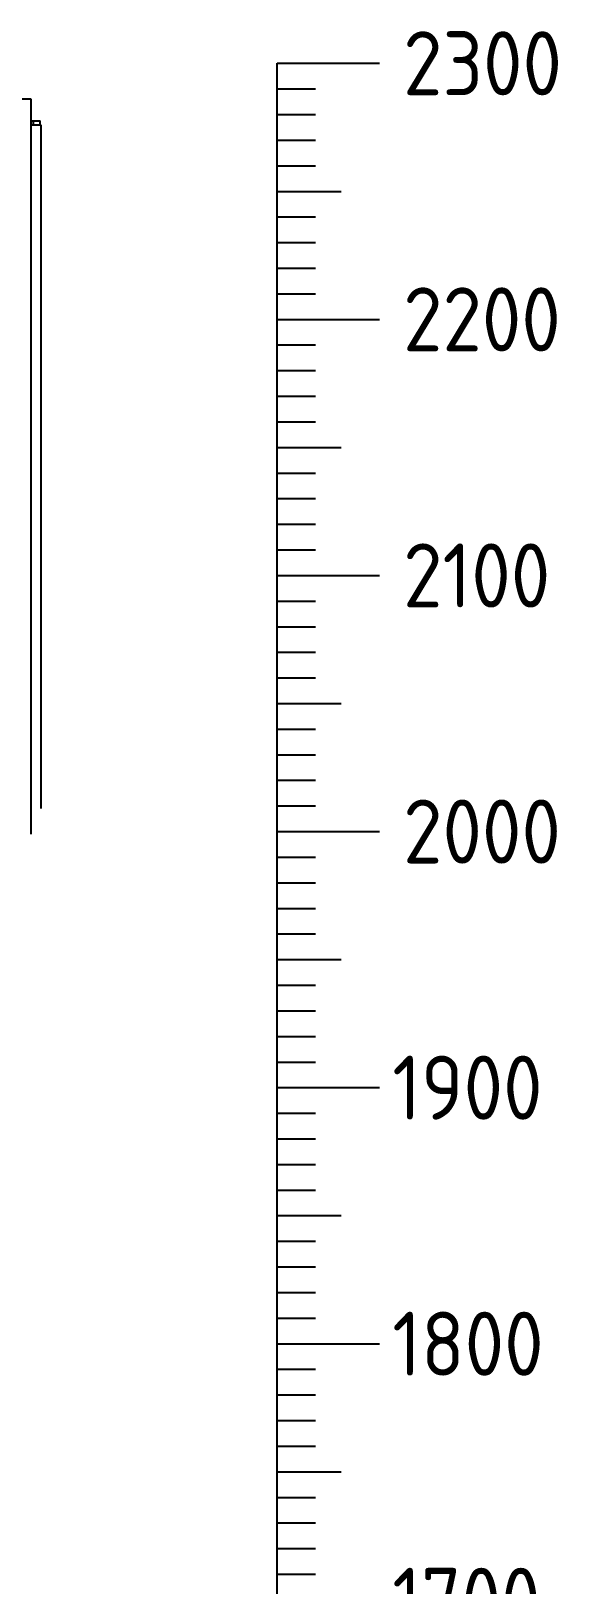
# Model space of a CAD drawing. Header units: millimetres. Extents: x 37984 to 70752, y 14140 to 37584.
# Drawn here: x 46232 to 46438, y 24475 to 25081 of the extents above; entities that cross this region are included whole.
import ezdxf
from ezdxf.enums import TextEntityAlignment as Align

# ---------------------------------------------------------------- set-up
doc = ezdxf.new("R2010")
doc.units = ezdxf.units.MM
doc.layers.add('000-PI-ORMAR', color=2, linetype='Continuous')
doc.styles.add('PI0', font='isocpeur.ttf', dxfattribs={"width": 0.9})

# ---------------------------------------------------------------- blocks, each defined once
blk = doc.blocks.new('skala_2300')
for p, q in [((0, 1400), (0, 2300)), ((0, 2300), (40, 2300)), ((0, 2290), (15, 2290)), ((0, 2280), (15, 2280)), ((0, 2270), (15, 2270)), ((0, 2260), (15, 2260)), ((0, 2250), (25, 2250)), ((0, 2240), (15, 2240)), ((0, 2230), (15, 2230)), ((0, 2220), (15, 2220)), ((0, 2210), (15, 2210)), ((0, 2200), (40, 2200)), ((0, 2190), (15, 2190)), ((0, 2180), (15, 2180)), ((0, 2170), (15, 2170)), ((0, 2160), (15, 2160)), ((0, 2150), (25, 2150)), ((0, 2140), (15, 2140)), ((0, 2130), (15, 2130)), ((0, 2120), (15, 2120)), ((0, 2110), (15, 2110)), ((0, 2100), (40, 2100)), ((0, 2090), (15, 2090)), ((0, 2080), (15, 2080)), ((0, 2070), (15, 2070)), ((0, 2060), (15, 2060)), ((0, 2050), (25, 2050)), ((0, 2040), (15, 2040)), ((0, 2030), (15, 2030)), ((0, 2020), (15, 2020)), ((0, 2010), (15, 2010)), ((0, 2000), (40, 2000)), ((0, 2000), (40, 2000)), ((0, 1990), (15, 1990)), ((0, 1980), (15, 1980)), ((0, 1970), (15, 1970)), ((0, 1960), (15, 1960)), ((0, 1950), (25, 1950)), ((0, 1940), (15, 1940)), ((0, 1930), (15, 1930)), ((0, 1920), (15, 1920)), ((0, 1910), (15, 1910)), ((0, 1900), (40, 1900)), ((0, 1890), (15, 1890)), ((0, 1880), (15, 1880)), ((0, 1870), (15, 1870)), ((0, 1860), (15, 1860)), ((0, 1850), (25, 1850)), ((0, 1840), (15, 1840)), ((0, 1830), (15, 1830)), ((0, 1820), (15, 1820)), ((0, 1810), (15, 1810)), ((0, 1800), (40, 1800)), ((0, 1790), (15, 1790)), ((0, 1780), (15, 1780)), ((0, 1770), (15, 1770)), ((0, 1760), (15, 1760)), ((0, 1750), (25, 1750)), ((0, 1740), (15, 1740)), ((0, 1730), (15, 1730)), ((0, 1720), (15, 1720)), ((0, 1710), (15, 1710))]:
    blk.add_line(p, q)
at = {"style": 'PI0', "width": 0.9}
for s, p in [('2300', (49.19, 2300)), ('2200', (49.19, 2200)), ('2100', (49.19, 2100)), ('2000', (49.19, 2000)), ('1900', (44.97, 1900)), ('1800', (44.97, 1800)), ('1700', (44.97, 1700))]:
    blk.add_text(s, height=25, dxfattribs=at).set_placement(p, align=Align.MIDDLE_LEFT)

msp = doc.modelspace()

# ---------------------------------------------------------------- linework, layer by layer
at = {"layer": '000-PI-ORMAR'}
for p, q in [((46231.983, 25054.904), (45239.983, 25054.904)), ((46231.983, 24767.904), (46231.983, 25054.904)), ((46231.983, 25046.404), (46235.483, 25046.404)), ((46231.983, 25044.904), (46235.733, 25044.904)), ((46232.983, 25044.904), (46232.983, 25046.404)), ((46235.483, 25044.904), (46235.483, 25046.404)), ((46235.733, 25044.904), (46235.733, 24777.904))]:
    msp.add_line(p, q, dxfattribs=at)

# ---------------------------------------------------------------- block references
msp.add_blockref('skala_2300', (46327.983, 22768.904))

doc.saveas('drawing.dxf')
